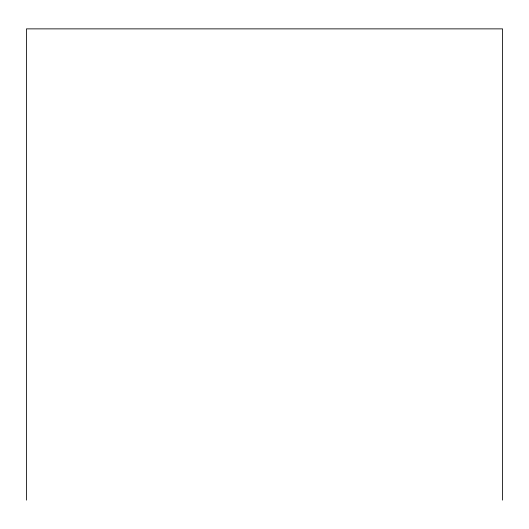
<?xml version="1.0" encoding="UTF-8"?>
<svg xmlns="http://www.w3.org/2000/svg" width="529" height="529" viewBox="0 0 529 529"><rect width="100%" height="100%" fill="white"/><g stroke="black" fill="none" stroke-linecap="round" stroke-linejoin="round"><path stroke-width="0.79" d="M502.55 500.13L502.55 28.87L26.45 28.87L26.45 500.13"/></g></svg>
